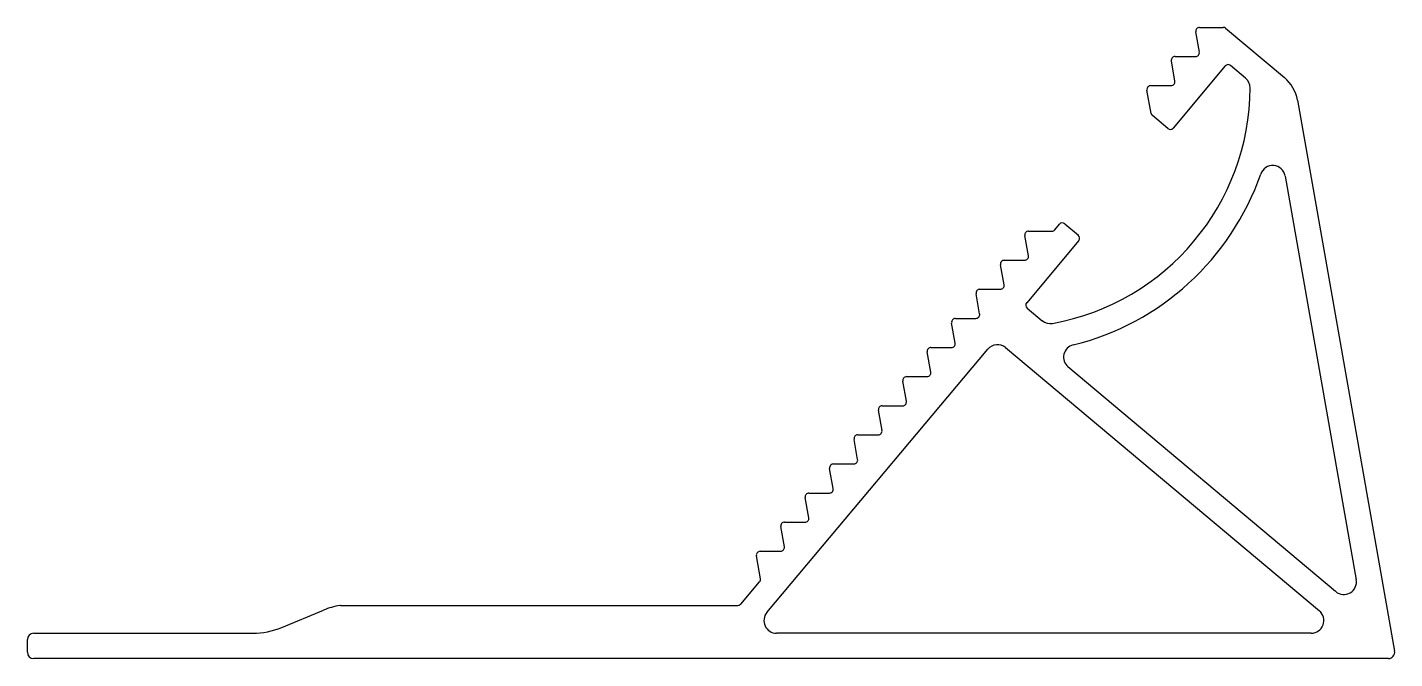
# Model space of a CAD drawing. Extents: x 2 to 110, y 2 to 52.
import ezdxf

# ---------------------------------------------------------------- set-up
doc = ezdxf.new("R2010")
doc.units = 0
doc.layers.get('0').update_dxf_attribs({"linetype": 'CONTINUOUS'})

msp = doc.modelspace()

# ---------------------------------------------------------------- linework, layer by layer
for p, q in [((94.22, 49.57), (93.94, 51.17)), ((94.23, 51.52), (96.1, 51.52)), ((96.29, 51.45), (100.94, 47.55)), ((92.29, 47.28), (92.01, 48.87)), ((92.3, 49.22), (93.92, 49.22)), ((96.26, 48.47), (92.15, 43.57)), ((97.87, 47.51), (96.68, 48.51)), ((90.4, 44.73), (90.08, 46.57)), ((90.38, 46.92), (91.99, 46.92)), ((101.97, 45.77), (109.64, 2.26)), ((91.73, 43.53), (90.51, 44.56)), ((100.99, 39.78), (106.61, 7.91)), ((82.8, 35.54), (83.16, 35.97)), ((83.58, 36.01), (84.66, 35.11)), ((80.72, 33.49), (80.44, 35.08)), ((84.69, 34.68), (80.58, 29.78)), ((80.73, 35.43), (82.57, 35.43)), ((78.79, 31.19), (78.51, 32.78)), ((78.81, 33.13), (80.42, 33.13)), ((76.86, 28.89), (76.58, 30.48)), ((76.88, 30.84), (78.5, 30.84)), ((80.62, 29.36), (81.8, 28.36)), ((74.93, 26.59), (74.65, 28.19)), ((74.95, 28.54), (76.57, 28.54)), ((60.05, 5.32), (77.5, 26.12)), ((73.02, 26.24), (74.64, 26.24)), ((78.91, 26.24), (103.7, 5.44)), ((73.01, 24.29), (72.73, 25.89)), ((71.09, 23.94), (72.71, 23.94)), ((104.98, 6.97), (83.84, 24.71)), ((71.08, 22), (70.8, 23.59)), ((69.16, 21.64), (70.78, 21.64)), ((69.15, 19.7), (68.87, 21.29)), ((67.22, 17.4), (66.94, 18.99)), ((67.24, 19.35), (68.85, 19.35)), ((65.29, 15.1), (65.01, 16.7)), ((65.31, 17.05), (66.93, 17.05)), ((63.36, 12.8), (63.08, 14.4)), ((63.38, 14.75), (65, 14.75)), ((61.44, 10.51), (61.15, 12.1)), ((61.45, 12.45), (63.07, 12.45)), ((59.55, 7.99), (59.23, 9.8)), ((59.52, 10.15), (61.14, 10.15)), ((58, 5.98), (59.48, 7.75)), ((21.74, 4.13), (25.03, 5.5)), ((26.38, 5.88), (57.77, 5.88)), ((2.14, 3.68), (19.44, 3.68)), ((103.05, 3.68), (60.82, 3.68)), ((1.64, 2.18), (1.64, 3.18)), ((109.15, 1.68), (2.14, 1.68))]:
    msp.add_line(p, q)
for centre, radius, start, end in [((94.23, 51.22), 0.3, 90, 190), ((96.1, 51.22), 0.3, 50, 90), ((92.3, 48.92), 0.3, 90, 190), ((93.92, 49.52), 0.3, 270, 10), ((96.49, 48.28), 0.3, 50, 140), ((99.01, 45.25), 3, 10, 50), ((79.23, 46.84), 19, 280.291, 359.709), ((90.38, 46.62), 0.3, 90, 190), ((91.99, 47.22), 0.3, 270, 10), ((97.23, 46.75), 1, 359.709, 50), ((90.7, 44.78), 0.3, 190, 230), ((91.92, 43.76), 0.3, 230, 320), ((100.01, 39.61), 1, 10, 160.8172), ((79.23, 46.84), 21, 283.8311, 340.8172), ((83.39, 35.78), 0.3, 50, 140), ((80.73, 35.13), 0.3, 90, 190), ((82.57, 35.73), 0.3, 270, 320), ((84.46, 34.88), 0.3, 320, 50), ((80.42, 33.43), 0.3, 270, 10), ((78.81, 32.83), 0.3, 90, 190), ((76.88, 30.54), 0.3, 90, 190), ((78.5, 31.14), 0.3, 270, 10), ((80.81, 29.59), 0.3, 140, 230), ((74.95, 28.24), 0.3, 90, 190), ((76.57, 28.84), 0.3, 270, 10), ((82.44, 29.13), 1, 230, 280.291), ((73.02, 25.94), 0.3, 90, 190), ((74.64, 26.54), 0.3, 270, 10), ((78.27, 25.47), 1, 50, 140), ((84.49, 25.48), 1, 103.8311, 230), ((71.09, 23.64), 0.3, 90, 190), ((72.71, 24.24), 0.3, 270, 10), ((69.16, 21.34), 0.3, 90, 190), ((70.78, 21.94), 0.3, 270, 10), ((68.85, 19.65), 0.3, 270, 10), ((67.24, 19.05), 0.3, 90, 190), ((66.93, 17.35), 0.3, 270, 10), ((65.31, 16.75), 0.3, 90, 190), ((63.38, 14.45), 0.3, 90, 190), ((65, 15.05), 0.3, 270, 10), ((61.45, 12.15), 0.3, 90, 190), ((63.07, 12.75), 0.3, 270, 10), ((59.52, 9.85), 0.3, 90, 190), ((61.14, 10.45), 0.3, 270, 10), ((59.25, 7.94), 0.3, 320, 10), ((105.63, 7.74), 1, 230, 10), ((27.33, -0.04), 6, 99.6107, 112.5162), ((26.38, 5.58), 0.3, 90, 99.6107), ((57.77, 6.18), 0.3, 270, 320), ((103.05, 4.68), 1, 270, 50), ((60.82, 4.68), 1, 140, 270), ((2.14, 3.18), 0.5, 90, 180), ((19.44, 9.68), 6, 270, 292.5162), ((2.14, 2.18), 0.5, 180, 270), ((109.15, 2.18), 0.5, 270, 10)]:
    msp.add_arc(centre, radius, start, end)

doc.saveas('drawing.dxf')
